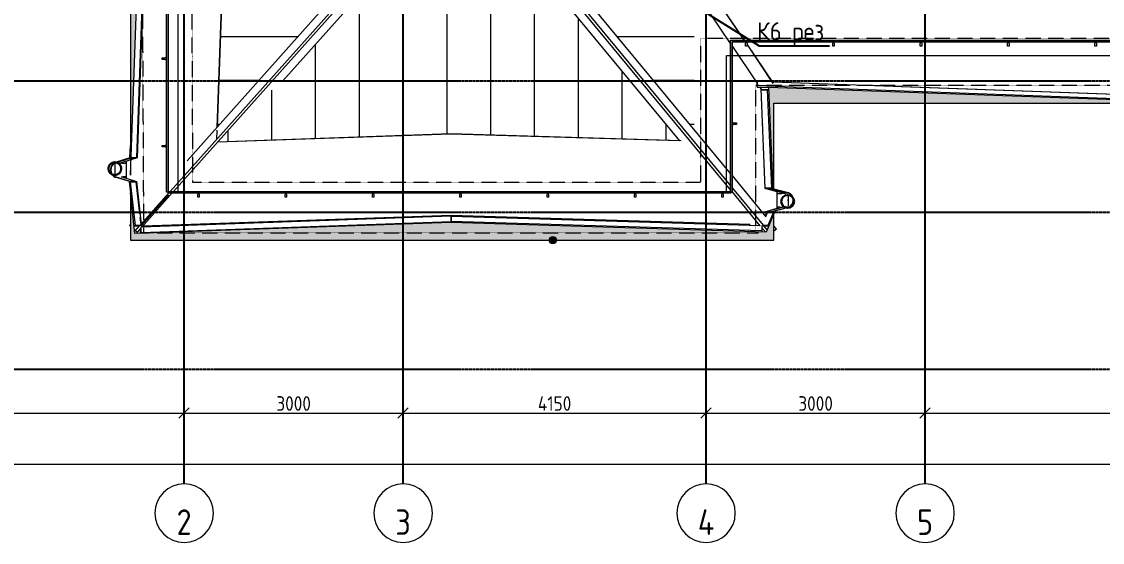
# Model space of a CAD drawing. Header units: millimetres. Extents: x -129048 to 476301, y -5853 to 215316.
# Drawn here: x 416692 to 431496, y -4529 to 2599 of the extents above; entities that cross this region are included whole.
import ezdxf
from ezdxf import colors
from ezdxf.entities.mleader import LeaderData, LeaderLine
from ezdxf.math import Vec2, Vec3

# ---------------------------------------------------------------- set-up
doc = ezdxf.new("R2010")
doc.units = ezdxf.units.MM
doc.linetypes.add('ADSK_Линия сетки', pattern=[25, 20, -2.5, 0, -2.5])
doc.linetypes.add('ADSK_Штриховая_ш3 п1_5', pattern=[4.5, 3, -1.5])
for name, color, linetype, lineweight in [('0_АР', 8, 'Continuous', 20), ('GAZLAITER', 1, 'Continuous', 40), ('Антураж', 7, 'Continuous', 18), ('Ограждение', 251, 'Continuous', 18), ('Оси', 7, 'Continuous', 9)]:
    doc.layers.add(name, color=color, linetype=linetype, lineweight=lineweight)
doc.layers.add('Обобщенные модели', color=5, linetype='Continuous', lineweight=18, true_color=0x0000ff)
doc.styles.add('GOST Common', font='GOST Common_0.ttf', dxfattribs={"width": 0.9, "height": 350})
doc.styles.add('GOST Common_1', font='GOST Common_0.ttf', dxfattribs={"width": 0.9, "height": 200})
doc.styles.add('PIK', font='isocpeur.ttf', dxfattribs={"width": 0.9, "height": 250})
doc.dimstyles.new('ADSK_Основной_2_5_мм', dxfattribs={"dimscale": 304.8, "dimtxt": 251.428749, "dimasz": 0.463911, "dimexe": 0.492126, "dimexo": 0.492126, "dimgap": 0.098425, "dimtad": 1, "dimdec": 1, "dimrnd": 0.1, "dimdsep": 46, "dimtxsty": 'GOST Common_1', "dimblk1": 'OBLIQUE', "dimblk2": 'OBLIQUE', "dimsah": 1, "dimcen": 0.09, "dimdle": 0.492126, "dimazin": 2, "dimtfac": 1, "dimtdec": 4, "dimtix": 1, "dimtmove": 0, "dimatfit": 3, "dimfxl": 1, "dimtvp": 1, "dimtfill": 1, "dimtolj": 1, "dimtzin": 0, "dimlwd": 20, "dimlwe": 20, "dimarcsym": 2})

# ---------------------------------------------------------------- blocks, each defined once
blk = doc.blocks.new('Водосток - Тип 1 _карниз больше 490мм_-5158525-План кровли АР копия 1')
at = {"layer": 'Обобщенные модели'}
for p, q in [((19, 445), (29, 445)), ((38, 445), (125, 445)), ((125, 445), (218, 445)), ((227, 445), (231, 445)), ((125, 295), (19, 295)), ((231, 295), (125, 295))]:
    blk.add_line(p, q, dxfattribs=at)
for points, knots in [([(28, 442), (27, 443), (24, 444), (21, 445), (19, 445)], [-0.1002295, -0.1002295, -0.1002295, -0.1002295, -0.0588235, 0, 0, 0, 0]), ([(19, 295), (21, 295), (25, 296), (29, 299), (31, 302), (32, 305), (32, 307), (32, 309), (32, 312), (32, 314), (32, 316), (32, 319), (32, 321), (31, 324), (31, 327), (31, 330), (30, 333), (30, 336), (29, 339), (29, 342), (29, 346), (28, 350), (28, 356), (28, 361), (28, 363)], [-1, -1, -1, -1, -0.9411765, -0.8823529, -0.8529412, -0.8235294, -0.8088235, -0.7941176, -0.7794118, -0.7647059, -0.75, -0.7352941, -0.7205882, -0.7058824, -0.6911765, -0.6764706, -0.6617647, -0.6470588, -0.6323529, -0.6176471, -0.6029412, -0.5882353, -0.5588235, -0.5294118, -0.5294118, -0.5294118, -0.5294118]), ([(222, 391), (222, 389), (222, 384), (223, 375), (223, 365), (222, 356), (222, 350), (221, 346), (221, 342), (221, 339), (220, 336), (220, 333), (219, 330), (219, 327), (219, 324), (218, 321), (218, 319), (218, 316), (218, 314), (218, 312), (218, 309), (218, 307), (218, 305), (219, 302), (221, 299), (225, 296), (229, 295), (231, 295)], [-0.5882353, -0.5882353, -0.5882353, -0.5882353, -0.5588235, -0.5294118, -0.4705882, -0.4411765, -0.4117647, -0.3970588, -0.3823529, -0.3676471, -0.3529412, -0.3382353, -0.3235294, -0.3088235, -0.2941176, -0.2794118, -0.2647059, -0.25, -0.2352941, -0.2205882, -0.2058824, -0.1911765, -0.1764706, -0.1470588, -0.1176471, -0.0588235, 0, 0, 0, 0])]:
    blk.add_open_spline(points, degree=3, knots=knots, dxfattribs=at)
blk.add_open_spline([(231, 445), (230, 445), (229, 445), (227, 445)], degree=3, dxfattribs=at)
blk = doc.blocks.new('Водосток - Тип 1 _карниз больше 490мм_-5158564-План кровли АР копия 1')
at = {"layer": 'Обобщенные модели'}
for p, q in [((42, 435), (125, 435)), ((125, 435), (199, 435)), ((222, 435), (231, 435)), ((125, 285), (19, 285)), ((231, 285), (125, 285))]:
    blk.add_line(p, q, dxfattribs=at)
for points, knots in [([(19, 285), (21, 285), (25, 286), (29, 289), (31, 292), (32, 295), (32, 297), (32, 299), (32, 302), (32, 304), (32, 306), (32, 309), (32, 311), (31, 314), (31, 317), (31, 320), (30, 323), (30, 326), (29, 329), (29, 332), (29, 336), (28, 340), (28, 346), (27, 355), (27, 365), (28, 373), (28, 376), (28, 377)], [-1, -1, -1, -1, -0.9411765, -0.8823529, -0.8529412, -0.8235294, -0.8088235, -0.7941176, -0.7794118, -0.7647059, -0.75, -0.7352941, -0.7205882, -0.7058824, -0.6911765, -0.6764706, -0.6617647, -0.6470588, -0.6323529, -0.6176471, -0.6029412, -0.5882353, -0.5588235, -0.5294118, -0.4705882, -0.4411765, -0.4270499, -0.4270499, -0.4270499, -0.4270499]), ([(222, 346), (222, 343), (222, 340), (221, 336), (221, 332), (221, 329), (220, 326), (220, 323), (219, 320), (219, 317), (219, 314), (218, 311), (218, 309), (218, 306), (218, 304), (218, 302), (218, 299), (218, 297), (218, 295), (219, 292), (221, 289), (225, 286), (229, 285), (231, 285)], [-0.4395894, -0.4395894, -0.4395894, -0.4395894, -0.4117647, -0.3970588, -0.3823529, -0.3676471, -0.3529412, -0.3382353, -0.3235294, -0.3088235, -0.2941176, -0.2794118, -0.2647059, -0.25, -0.2352941, -0.2205882, -0.2058824, -0.1911765, -0.1764706, -0.1470588, -0.1176471, -0.0588235, 0, 0, 0, 0]), ([(231, 435), (229, 435), (226, 434), (223, 433), (222, 432)], [-1, -1, -1, -1, -0.94117647, -0.90584248, -0.90584248, -0.90584248, -0.90584248])]:
    blk.add_open_spline(points, degree=3, knots=knots, dxfattribs=at)
blk = doc.blocks.new('Ограждение - 20 доп поручень 300-1864261-План кровли АР копия 1')
at = {"layer": 'Ограждение'}
for p, q in [((-60, 10), (-40, 10)), ((-60, 10), (-60, -10)), ((0, 10), (-40, 10)), ((0, -10), (0, 10)), ((-40, -10), (-60, -10)), ((-40, -10), (0, -10))]:
    blk.add_line(p, q, dxfattribs=at)
blk = doc.blocks.new('Ограждение - Ограждение-2505142-План кровли АР копия 1')
at = {"extrusion": (0, 0, -1), "zscale": -1}
for p, rotation in [((-7700, 2268), 270.0000000000002), ((-8896, 2268), 270.0000000000002), ((-10093, 2268), 270.0000000000002), ((-11289, 2268), 270.0000000000002), ((-12486, 2268), 270.0000000000002), ((-7565, 1206), 180), ((-196, 199), 270.0000000000002), ((-1392, 199), 270.0000000000002), ((-2589, 199), 270.0000000000002), ((-3785, 199), 270.0000000000002), ((-4982, 199), 270.0000000000002), ((-6179, 199), 270.0000000000002), ((-7375, 199), 270.0000000000002)]:
    blk.add_blockref('Ограждение - 20 доп поручень 300-1864261-План кровли АР копия 1', p, dxfattribs=dict(at, rotation=rotation))
for p in [(300, 2097), (300, 900)]:
    blk.add_blockref('Ограждение - 20 доп поручень 300-1864261-План кровли АР копия 1', p, dxfattribs=at)
blk = doc.blocks.new('Тип верхнего поручня - Верхний поручень_Внутренний_-2505167-План кровли АР копия 1')
at = {"layer": 'Ограждение', "true_color": 0x373f43}
for points in [[(7497, 269), (7505, 269), (7505, 2328), (7485, 2348), (7485, 269), (7495, 269)], [(19422, 2328), (19665, 2328), (19665, 2348), (7485, 2348), (7505, 2328), (19380, 2328)]]:
    blk.add_hatch(color=149, dxfattribs=at).paths.add_polyline_path(points)
at = {"layer": 'Ограждение'}
for p, q in [((-240, 269), (-240, 8282)), ((-220, 8282), (-220, 269)), ((7485, 269), (7485, 2348)), ((7485, 2348), (19665, 2348)), ((7505, 2328), (7505, 269)), ((19665, 2328), (7505, 2328)), ((-220, 269), (-240, 269)), ((-216, 259), (-216, 279)), ((-216, 279), (7485, 279)), ((7495, 259), (-216, 259)), ((7505, 269), (7485, 269)), ((7495, 269), (7495, 259))]:
    blk.add_line(p, q, dxfattribs=at)
blk = doc.blocks.new('Тип верхнего поручня - Верхний поручень_Внутренний_-V27-План кровли АР копия 1')
at = {"layer": 'Ограждение'}
for p, q in [((-240, 8282), (-240, 269)), ((-220, 8282), (-220, 269)), ((7485, 2348), (19665, 2348)), ((7485, 269), (7485, 2348)), ((7505, 2328), (19665, 2328)), ((7505, 269), (7505, 2328)), ((-220, 269), (-240, 269)), ((-216, 279), (-216, 259)), ((-216, 279), (7485, 279)), ((-216, 259), (7495, 259)), ((7485, 269), (7505, 269)), ((7495, 269), (7495, 259))]:
    blk.add_line(p, q, dxfattribs=at)
blk = doc.blocks.new('Ограждение - Ограждение-2966262-План кровли АР копия 1')
at = {"layer": 'Ограждение'}
for p, q in [((3717, 4816), (2621, 3590)), ((7485, 524), (3967, 4776)), ((2688, 3502), (3717, 4654)), ((3717, 4603), (2713, 3479)), ((3823, 4598), (3822, 4558)), ((7485, 301), (3930, 4598)), ((3967, 4607), (7485, 355)), ((3822, 4558), (2808, 3423)), ((6789, 972), (3822, 4559)), ((2621, 3590), (40, 700)), ((2692, 3506), (2621, 3590)), ((-191, 279), (2688, 3502)), ((2713, 3479), (-145, 279)), ((2808, 3423), (1353, 1795)), ((2701, 3491), (2688, 3502)), ((2713, 3479), (2701, 3491)), ((2808, 3423), (2717, 3484)), ((7974, -67), (7505, 500)), ((7505, 330), (7929, -182)), ((-599, -178), (-209, 259)), ((-163, 259), (-581, -208)), ((7891, -190), (7505, 277)), ((-606, -23), (-612, -30)), ((-737, -169), (-751, -186)), ((-737, -198), (-751, -186)), ((-671, -258), (-680, -249)), ((-671, -258), (-610, -190)), ((-658, -269), (-671, -258)), ((-645, -280), (-658, -269)), ((-589, -217), (-645, -280)), ((7745, -182), (7733, -167)), ((7963, -276), (7914, -217)), ((7937, -192), (7985, -249)), ((8114, -236), (8078, -193)), ((8114, -236), (8078, -266)), ((7921, -396), (7916, -389)), ((7930, -389), (7921, -396))]:
    blk.add_line(p, q, dxfattribs=at)
blk = doc.blocks.new('Антураж 4 - Антураж 4-5053377-План кровли АР копия 1')
at = {"layer": 'Антураж'}
for p, q in [((8058, 1778), (12888, 1608)), ((7847, 1708), (7848, 1723)), ((7848, 1720), (7847, 1714)), ((7847, 1714), (7847, 1708)), ((7847, 1708), (8005, 1702)), ((7848, 1723), (7848, 1775)), ((7848, 1771), (7848, 1721)), ((12884, 1542), (7848, 1723)), ((7848, 1721), (7848, 1714)), ((7848, 1718), (7848, 1720)), ((7848, 1716), (7848, 1718)), ((7848, 1714), (7848, 1716)), ((9822, 1716), (12883, 1606))]:
    blk.add_line(p, q, dxfattribs=at)
blk = doc.blocks.new('Ограждение - Ограждение-5160384-План кровли АР копия 1')
at = {"layer": 'Ограждение'}
for p, q in [((3790, 7482), (3940, 7583)), ((3940, 7583), (4090, 7684)), ((7485, 2305), (3940, 7583)), ((4090, 7684), (4091, 7684)), ((7673, 2348), (4090, 7684)), ((7675, 2348), (4091, 7684)), ((3789, 7481), (3790, 7482)), ((3919, 7287), (3789, 7481)), ((3790, 7482), (3926, 7279)), ((3967, 7219), (6519, 3419)), ((6412, 3575), (3967, 7216)), ((7848, 1765), (7505, 2276)), ((7690, 2324), (7686, 2328)), ((7690, 2326), (7688, 2328)), ((8071, 1759), (7710, 2296)), ((8069, 1758), (7710, 2294)), ((7913, 1668), (7902, 1684))]:
    blk.add_line(p, q, dxfattribs=at)
blk = doc.blocks.new('Антураж 13 - Антураж 13-5662834-План кровли АР копия 1')
at = {"layer": 'Антураж'}
for p, q in [((739, 9179), (454, 1164)), ((452, 1161), (736, 9176)), ((-483, 8048), (-479, 8172)), ((-471, 8172), (-479, 8172)), ((-479, 8172), (-464, 8171)), ((-466, 8172), (-472, 8172)), ((-472, 8172), (-469, 8172)), ((-465, 8172), (-471, 8172)), ((-469, 8172), (-468, 8172)), ((-469, 8049), (-464, 8171)), ((-468, 8172), (-465, 8172)), ((-398, 8172), (-466, 8172)), ((-464, 8171), (-394, 8171)), ((-649, 738), (-394, 7937)), ((-389, 7941), (-645, 739)), ((446, 992), (450, 1116)), ((-743, 739), (-737, 910)), ((-743, 738), (-944, 675)), ((-943, 670), (-742, 734)), ((-737, 710), (-864, 670)), ((-737, 710), (-797, 691)), ((-797, 691), (-797, 676)), ((-737, 738), (-743, 739)), ((-738, 738), (-743, 738)), ((-742, 734), (-743, 738)), ((-742, 734), (-737, 734)), ((-645, 739), (-729, 712)), ((-649, 738), (-729, 738)), ((-729, 734), (-662, 734)), ((-662, 734), (-729, 713)), ((-663, 738), (-662, 734)), ((-743, 413), (-944, 475)), ((-742, 417), (-943, 480)), ((-663, 417), (-849, 476)), ((-796, 470), (-796, 459)), ((-796, 459), (-655, 415)), ((-754, 409), (-739, 411)), ((-754, 409), (-737, 259)), ((-742, 417), (-743, 413)), ((-743, 413), (-664, 413)), ((-663, 417), (-742, 417)), ((-739, 411), (-660, 411)), ((-739, 411), (-672, -189)), ((-664, 413), (-663, 417)), ((-660, 411), (-611, -29)), ((-655, 415), (-590, -167)), ((-587, -187), (-236, 206)), ((-606, -76), (-595, -173)), ((-672, -189), (-687, -191)), ((-687, -191), (-679, -191)), ((-677, -190), (-680, -190)), ((-680, -190), (-674, -190)), ((-679, -191), (-673, -190)), ((-675, -190), (-677, -190)), ((-673, -190), (-675, -190)), ((-674, -190), (-601, -190)), ((-596, -189), (-672, -189)), ((-588, -182), (-587, -187))]:
    blk.add_line(p, q, dxfattribs=at)
for centre, major_axis, end_param in [((-921, 575), (0, 103), 2.881291), ((-921, 575), (0, 98.5), 2.881291), ((-842, 575), (0, 98.5), 0.280977)]:
    blk.add_ellipse(centre, major_axis=major_axis, ratio=0.849709, start_param=0.260302, end_param=end_param, dxfattribs=at)
blk = doc.blocks.new('Антураж 14 - Антураж 14-5663099-План кровли АР копия 1')
at = {"layer": 'Антураж'}
for p, q in [((3653, 1067), (458, 955)), ((460, 957), (3653, 1069)), ((3653, 1069), (6787, 975)), ((3653, 1069), (3653, 1067)), ((6809, 972), (3653, 1067)), ((-209, 232), (-588, -193)), ((3656, -59), (-589, -208)), ((-589, -281), (3656, -132)), ((-567, -193), (3656, -45)), ((3656, -45), (7752, -168)), ((3656, -59), (7889, -187)), ((3656, -132), (3656, -59)), ((3656, -59), (3656, -132)), ((3656, -147), (3656, -132)), ((7914, -260), (3656, -132)), ((3656, -132), (3657, -147)), ((-589, -281), (-589, -208)), ((-588, -296), (-589, -281)), ((-588, -193), (-581, -193)), ((7914, -260), (7913, -275)), ((7914, -187), (7914, -260))]:
    blk.add_line(p, q, dxfattribs=at)
blk = doc.blocks.new('Антураж 15 - Антураж 15-5663413-План кровли АР копия 1')
at = {"layer": 'Антураж'}
for p, q in [((7902, 1685), (7888, 1706)), ((7959, 319), (7902, 1685)), ((7912, 1668), (7992, 1668)), ((7994, 1668), (7917, 1668)), ((7992, 1668), (8007, 1669)), ((7998, 1669), (7992, 1669)), ((7992, 1669), (7995, 1669)), ((8048, 325), (7992, 1668)), ((8000, 1669), (7994, 1668)), ((7995, 1669), (7997, 1669)), ((7997, 1669), (8000, 1669)), ((8007, 1669), (7998, 1669)), ((8122, 273), (7959, 319)), ((7962, 319), (7963, 324)), ((8209, 256), (7962, 319)), ((7962, 319), (8030, 319)), ((8031, 324), (7963, 324)), ((8048, 325), (7964, 325)), ((8031, 324), (8030, 319)), ((8030, 319), (8278, 256)), ((8062, 316), (8031, 324)), ((8062, 326), (8048, 325)), ((8279, 261), (8078, 312)), ((8122, 48), (8122, 273)), ((8278, 256), (8209, 256)), ((8209, 66), (7962, 2)), ((8030, 2), (7962, 2)), ((7962, 2), (7963, -3)), ((7986, 9), (7987, 11)), ((7987, 11), (8122, 48)), ((8030, 2), (8278, 66)), ((8031, -3), (8030, 2)), ((8279, 61), (8031, -3)), ((8278, 66), (8209, 66)), ((7962, -52), (7982, -3)), ((7963, -3), (8031, -3)), ((7992, -3), (7968, -60)), ((7992, -3), (8071, -3)), ((8071, -3), (7994, -189)), ((8071, -3), (8084, -11)), ((8084, -11), (8078, -24)), ((7994, -189), (7924, -189)), ((7928, -192), (7995, -192)), ((7994, -192), (7993, -194)), ((7996, -194), (7993, -194)), ((7993, -194), (7999, -197)), ((8007, -197), (7994, -189)), ((7995, -192), (8000, -195)), ((7996, -193), (7996, -194)), ((7998, -195), (7996, -194)), ((7998, -193), (7998, -195)), ((8000, -195), (7998, -195)), ((7999, -197), (8007, -197))]:
    blk.add_line(p, q, dxfattribs=at)
for centre, major_axis, start_param, end_param in [((8187, 161), (0, 98.5), 5.694584, 6.021983), ((8187, 161), (0, 98.5), 4.611895, 4.812883), ((8255, 161), (0, 98.5), 3.402795, 6.021983), ((8255, 161), (0, 103), 3.401894, 6.022884), ((8187, 161), (0, 98.5), 3.402795, 3.730193)]:
    blk.add_ellipse(centre, major_axis=major_axis, ratio=0.890848, start_param=start_param, end_param=end_param, dxfattribs=at)
blk = doc.blocks.new('Ось сетки - Круг_Ø8 мм-8258-План кровли АР копия 1')
at = {"layer": 'Оси', "lineweight": 20}
for start, end in [(360, 180), (180, 360)]:
    blk.add_arc((0, 0), 4, start, end, dxfattribs=at)
blk = doc.blocks.new('_Oblique')
at = {"color": 0, "linetype": 'ByBlock', "lineweight": -2}
blk.add_line((-0.5, -0.5), (0.5, 0.5), dxfattribs=at)
blk = doc.blocks.new('*D3095')
at = {"color": 0, "lineweight": 20, "transparency": 16777216}
for p, q in [((412268, -2758), (419068, -2758)), ((412418, -2808), (412418, -2908)), ((418918, -2808), (418918, -2908))]:
    blk.add_line(p, q, dxfattribs=at)
at = {"layer": 'Defpoints', "color": 0, "transparency": 16777216}
for p in [(412418, -2658), (418918, -2658), (418918, -2758)]:
    blk.add_point(p, dxfattribs=at)
at = {"color": 0, "lineweight": 20, "transparency": 16777216, "xscale": 141.4, "yscale": 141.4, "zscale": 141.4, "rotation": 180}
blk.add_blockref('_Oblique', (412418, -2758), dxfattribs=at)
at = {"color": 0, "lineweight": 20, "transparency": 16777216, "xscale": 141.4, "yscale": 141.4, "zscale": 141.4}
blk.add_blockref('_Oblique', (418918, -2758), dxfattribs=at)
at = {"color": 0, "lineweight": 20, "transparency": 16777216, "insert": (415668, -2628), "char_height": 200, "width": 756.84, "attachment_point": 5, "style": 'GOST Common_1', "bg_fill": 3, "box_fill_scale": 1.1, "bg_fill_color": 256, "bg_fill_true_color": 13158600, "bg_fill_transparency": 0}
blk.add_mtext('\\A1;6500', dxfattribs=at)
blk = doc.blocks.new('*D3096')
at = {"color": 0, "lineweight": 20, "transparency": 16777216}
for p, q in [((418768, -2758), (422068, -2758)), ((418918, -2808), (418918, -2908)), ((421918, -2808), (421918, -2908))]:
    blk.add_line(p, q, dxfattribs=at)
at = {"layer": 'Defpoints', "color": 0, "transparency": 16777216}
for p in [(418918, -2658), (421918, -2658), (421918, -2758)]:
    blk.add_point(p, dxfattribs=at)
at = {"color": 0, "lineweight": 20, "transparency": 16777216, "xscale": 141.4, "yscale": 141.4, "zscale": 141.4, "rotation": 180}
blk.add_blockref('_Oblique', (418918, -2758), dxfattribs=at)
at = {"color": 0, "lineweight": 20, "transparency": 16777216, "xscale": 141.4, "yscale": 141.4, "zscale": 141.4}
blk.add_blockref('_Oblique', (421918, -2758), dxfattribs=at)
at = {"color": 0, "lineweight": 20, "transparency": 16777216, "insert": (420418, -2628), "char_height": 200, "width": 756.84, "attachment_point": 5, "style": 'GOST Common_1', "bg_fill": 3, "box_fill_scale": 1.1, "bg_fill_color": 256, "bg_fill_true_color": 13158600, "bg_fill_transparency": 0}
blk.add_mtext('\\A1;3000', dxfattribs=at)
blk = doc.blocks.new('*D3097')
at = {"color": 0, "lineweight": 20, "transparency": 16777216}
for p, q in [((421768, -2758), (426218, -2758)), ((421918, -2808), (421918, -2908)), ((426068, -2808), (426068, -2908))]:
    blk.add_line(p, q, dxfattribs=at)
at = {"layer": 'Defpoints', "color": 0, "transparency": 16777216}
for p in [(421918, -2658), (426068, -2658), (426068, -2758)]:
    blk.add_point(p, dxfattribs=at)
at = {"color": 0, "lineweight": 20, "transparency": 16777216, "xscale": 141.4, "yscale": 141.4, "zscale": 141.4, "rotation": 180}
blk.add_blockref('_Oblique', (421918, -2758), dxfattribs=at)
at = {"color": 0, "lineweight": 20, "transparency": 16777216, "xscale": 141.4, "yscale": 141.4, "zscale": 141.4}
blk.add_blockref('_Oblique', (426068, -2758), dxfattribs=at)
at = {"color": 0, "lineweight": 20, "transparency": 16777216, "insert": (423993, -2628), "char_height": 200, "width": 726.16, "attachment_point": 5, "style": 'GOST Common_1', "bg_fill": 3, "box_fill_scale": 1.1, "bg_fill_color": 256, "bg_fill_true_color": 13158600, "bg_fill_transparency": 0}
blk.add_mtext('\\A1;4150', dxfattribs=at)
blk = doc.blocks.new('*D3098')
at = {"color": 0, "lineweight": 20, "transparency": 16777216}
for p, q in [((425918, -2758), (429218, -2758)), ((426068, -2808), (426068, -2908)), ((429068, -2808), (429068, -2908))]:
    blk.add_line(p, q, dxfattribs=at)
at = {"layer": 'Defpoints', "color": 0, "transparency": 16777216}
for p in [(426068, -2658), (429068, -2658), (429068, -2758)]:
    blk.add_point(p, dxfattribs=at)
at = {"color": 0, "lineweight": 20, "transparency": 16777216, "xscale": 141.4, "yscale": 141.4, "zscale": 141.4, "rotation": 180}
blk.add_blockref('_Oblique', (426068, -2758), dxfattribs=at)
at = {"color": 0, "lineweight": 20, "transparency": 16777216, "xscale": 141.4, "yscale": 141.4, "zscale": 141.4}
blk.add_blockref('_Oblique', (429068, -2758), dxfattribs=at)
at = {"color": 0, "lineweight": 20, "transparency": 16777216, "insert": (427568, -2628), "char_height": 200, "width": 756.84, "attachment_point": 5, "style": 'GOST Common_1', "bg_fill": 3, "box_fill_scale": 1.1, "bg_fill_color": 256, "bg_fill_true_color": 13158600, "bg_fill_transparency": 0}
blk.add_mtext('\\A1;3000', dxfattribs=at)
blk = doc.blocks.new('*D3099')
at = {"color": 0, "lineweight": 20, "transparency": 16777216}
for p, q in [((428918, -2758), (437118, -2758)), ((429068, -2808), (429068, -2908)), ((436968, -2808), (436968, -2908))]:
    blk.add_line(p, q, dxfattribs=at)
at = {"layer": 'Defpoints', "color": 0, "transparency": 16777216}
for p in [(429068, -2658), (436968, -2658), (436968, -2758)]:
    blk.add_point(p, dxfattribs=at)
at = {"color": 0, "lineweight": 20, "transparency": 16777216, "xscale": 141.4, "yscale": 141.4, "zscale": 141.4, "rotation": 180}
blk.add_blockref('_Oblique', (429068, -2758), dxfattribs=at)
at = {"color": 0, "lineweight": 20, "transparency": 16777216, "xscale": 141.4, "yscale": 141.4, "zscale": 141.4}
blk.add_blockref('_Oblique', (436968, -2758), dxfattribs=at)
at = {"color": 0, "lineweight": 20, "transparency": 16777216, "insert": (433018, -2628), "char_height": 200, "width": 756.84, "attachment_point": 5, "style": 'GOST Common_1', "bg_fill": 3, "box_fill_scale": 1.1, "bg_fill_color": 256, "bg_fill_true_color": 13158600, "bg_fill_transparency": 0}
blk.add_mtext('\\A1;7900', dxfattribs=at)
blk = doc.blocks.new('*D3106')
at = {"color": 0, "lineweight": 20, "transparency": 16777216}
for p, q in [((412268, -3458), (474418, -3458)), ((412418, -3508), (412418, -3608)), ((474268, -3508), (474268, -3608))]:
    blk.add_line(p, q, dxfattribs=at)
at = {"layer": 'Defpoints', "color": 0, "transparency": 16777216}
for p in [(412418, -3358), (474268, -3358), (474268, -3458)]:
    blk.add_point(p, dxfattribs=at)
at = {"color": 0, "lineweight": 20, "transparency": 16777216, "xscale": 141.4, "yscale": 141.4, "zscale": 141.4, "rotation": 180}
blk.add_blockref('_Oblique', (412418, -3458), dxfattribs=at)
at = {"color": 0, "lineweight": 20, "transparency": 16777216, "xscale": 141.4, "yscale": 141.4, "zscale": 141.4}
blk.add_blockref('_Oblique', (474268, -3458), dxfattribs=at)
at = {"color": 0, "lineweight": 20, "transparency": 16777216, "insert": (443343, -3328), "char_height": 200, "width": 889.8, "attachment_point": 5, "style": 'GOST Common_1', "bg_fill": 3, "box_fill_scale": 1.1, "bg_fill_color": 256, "bg_fill_true_color": 13158600, "bg_fill_transparency": 0}
blk.add_mtext('\\A1;61850', dxfattribs=at)

msp = doc.modelspace()

# ---------------------------------------------------------------- hatches: boundary and pattern name
at = {"layer": '0_АР'}
h = msp.add_hatch(color=256, dxfattribs=at)
h.paths.add_polyline_path([(460156.048, -526.128), (468569.459, -526.128), (468569.459, 470.859), (468481.418, 469.805), (468421.752, -474.784), (464071.312, -327.231), (460060.687, -462.432), (459998.422, -81.349), (459998.422, -526.128), (460149.25, -526.128)])
h.paths.add_polyline_path([(426848.189, -393.115), (426996.717, -393.115), (426995.842, -30.517), (426892.038, -280.991), (422574.472, -150.963), (418243.998, -302.79), (418181.719, 255.107), (418181.719, -393.115), (426834.404, -393.115)])
h.paths.add_polyline_path([(459998.422, 173.655), (460016.496, 178.563), (460106.837, 1715.554), (454775.129, 1522.727), (454768.656, 1484.019), (459998.422, 1484.019), (459998.422, 177.833)])
h.paths.add_polyline_path([(426996.717, 307.99), (426996.717, 1484.019), (431808.509, 1484.019), (431801.174, 1522.758), (426923.778, 1697.711), (426980.914, 312.038)])
h.paths.add_polyline_path([(418181.719, 498.461), (418449.786, 8044.464), (412395.486, 7833.234), (412388.989, 7794.377), (418181.719, 7794.377), (418181.719, 521.171)])
h.paths.add_polyline_path([(468569.459, 793.267), (468569.459, 7855.209), (474810.503, 7855.209), (474810.503, 8466.545), (474799.648, 8463.302), (474605.606, 7995.593), (468269.121, 8216.835), (468537.29, 799.29), (468551.342, 798.371), (468568.644, 793.496)])
h.paths.add_polyline_path([(444717.771, 1484.019), (454490.356, 1484.019), (454484.993, 1516.09), (447978.583, 1752.243), (447978.583, 1629.215), (438298.583, 1629.215), (438298.583, 1739.906), (432093.277, 1522.693), (432086.81, 1484.019), (444709.903, 1484.019)])
h.paths.add_polyline_path([(411793.26, 7794.377), (412110.688, 7794.377), (412105.58, 7824.926), (411796.08, 7895.033), (411970.992, 14167.216), (411736.117, 20164.305), (411690.795, 20175.916), (411690.795, 7794.377)])
h.paths.add_polyline_path([(474810.503, 8769.439), (474810.503, 16800.541), (474780.018, 16792.485), (474631.533, 12780.54), (474779.774, 8777.421), (474783.205, 8776.529)])
h.paths.add_polyline_path([(443273.93, 13315.94), (451515.613, 13634.753), (451524.958, 13673.918), (435026.374, 13673.918), (435036.378, 13633.972), (443273.9, 13315.942)])
h.paths.add_polyline_path([(429583.47, 13405.175), (434743.535, 13605.559), (434759.846, 13673.918), (430023.583, 13673.918), (430023.583, 21008.312), (429427.122, 21007.798), (429447.713, 20921.19), (429842.141, 20793.786), (429585.958, 13476.255)])
h.paths.add_polyline_path([(457100.321, 13409.872), (456816.083, 20843), (457389.976, 21005.252), (457399.649, 21047.105), (456625.269, 21047.105), (456625.269, 13673.918), (451796.602, 13673.918), (451806.282, 13633.349), (457093.451, 13410.162)])
h.paths.add_polyline_path([(474810.503, 17103.436), (474810.503, 32792.083), (474779.895, 32784.001), (474490.926, 24945.222), (474779.777, 17111.416), (474783.205, 17110.526)])
h.paths.add_polyline_path([(411690.795, 20470.394), (411735.74, 20481.908), (411958.454, 26169.966), (411735.987, 31850.241), (411690.795, 31861.818), (411690.795, 20474.46)])
h.paths.add_polyline_path([(464256.639, 20578.857), (463978.908, 27851.092), (463950.437, 27858.488), (463950.437, 21047.105), (457667.517, 21047.105), (457677.332, 21004.632), (464062.166, 20591.443)])
h.paths.add_polyline_path([(422311.501, 20701.207), (429147.245, 20951.717), (429160.161, 21008.312), (422655.84, 21008.312), (422655.84, 28188.447), (422612.394, 28177.317), (422318.663, 20879.162)])
h.paths.add_polyline_path([(463950.437, 28147.689), (463979.112, 28155.137), (464268.312, 35727.695), (464206.707, 37340.787), (463950.437, 37340.787), (463950.437, 28154.433)])
h.paths.add_polyline_path([(422655.84, 28465.231), (422655.84, 42943.283), (422621.022, 42934.364), (422337.867, 35703.511), (422621.004, 28474.156), (422655.355, 28465.356)])
h.paths.add_polyline_path([(411690.795, 32156.296), (411726.381, 32165.412), (411915.149, 37559.495), (411726.553, 42947.712), (411690.795, 42956.872), (411690.795, 32160.362)])
h.paths.add_polyline_path([(474810.503, 33094.978), (474810.503, 43242.685), (474778.616, 43234.402), (474593.967, 38155.311), (474779.777, 33102.958), (474783.205, 33102.068)])
h.paths.add_polyline_path([(464178.064, 38090.787), (463985.863, 43123.483), (463950.437, 43132.685), (463950.437, 38090.787), (464171.279, 38090.787)])
h.paths.add_polyline_path([(422655.84, 43220.068), (422655.84, 43712.396), (411690.795, 43712.396), (411690.795, 43251.35), (411726.898, 43260.599), (411851.013, 43604.774), (417072.423, 43417.467), (422496.578, 43611.919), (422620.729, 43229.062), (422655.504, 43220.154)])
h.paths.add_polyline_path([(463950.437, 43421.886), (464022.861, 43440.697), (464125.568, 43776.855), (469381.545, 43594.919), (474632.611, 43776.746), (474754.158, 43546.521), (474810.503, 43531.886), (474810.503, 43894.592), (463950.437, 43894.592), (463950.437, 43435.823)])
h = msp.add_hatch(dxfattribs=at)
h.set_pattern_fill('FP_13', color=256, style=0, pattern_type=2)
h.set_pattern_definition([(0, (418587.2, -4.2), (0, 600), [])])
h.paths.add_polyline_path([(418243.998, -302.79), (418262.317, -302.147), (418329.691, -226.106), (418329.691, -221.273), (418273.267, -284.435), (418238.48, -253.359), (418239.421, -261.794)])
h.paths.add_polyline_path([(418338.073, -211.889), (418342.422, -211.737), (418355.671, -196.784), (418350.768, -197.678)])
h.paths.add_polyline_path([(418307.523, -32.866), (418312.797, -26.961), (418263.959, 410.537), (418255.32, 413.149), (418254.227, 408.317), (418181.719, 407.38), (418181.719, 407.011), (418258.491, 406.36), (418281.296, 202.078)])
h.paths.add_polyline_path([(418189.168, 708.154), (418273.366, 734.639), (418529.238, 7937.368), (418524.9, 7932.611), (418268.867, 733.691), (418255.179, 733.691), (418256.165, 729.333), (418189.174, 708.335)])
h.paths.add_polyline_path([(419372.875, 1159.72), (422635.4, 4811.886), (422635.4, 12440.79), (419657.609, 9174.906), (419375.129, 1223.168)])
h.paths.add_polyline_path([(422635.4, 12573.054), (422635.4, 12634.513), (422567.995, 12634.513), (422618.486, 12588.476)])
h = msp.add_hatch(dxfattribs=at)
h.set_pattern_fill('FP_20', color=256, style=0, pattern_type=2)
h.set_pattern_definition([(90, (418918.6, 157.27), (-600, 4e-14), [])])
h.paths.add_polyline_path([(432093.277, 1522.693), (432094.318, 1522.73), (432093.283, 1522.73)])
h.paths.add_polyline_path([(432080.127, 1548.134), (432089.197, 1602.374), (432094.145, 1601.76), (438298.583, 1819.308), (438298.583, 2239.215), (438284.701, 2254.932), (438296.288, 1821.33), (432089.141, 1604.053), (432086.81, 1589.592)])
h.paths.add_polyline_path([(431815.192, 1548.134), (431805.512, 1604.097), (430037.461, 1665.06), (431806.175, 1602.058)])
h.paths.add_polyline_path([(454497.038, 1548.134), (454488.068, 1603.784), (447978.826, 1840.039), (447978.826, 2005.276), (447971.835, 2005.276), (447971.835, 1729.215), (447978.583, 1729.215), (447978.826, 1831.271), (454483.02, 1595.199), (454483.02, 1601.748), (454488.068, 1601.778), (454490.356, 1588.098)])
h.paths.add_polyline_path([(454761.973, 1548.134), (454772.016, 1602.251), (454782.409, 1602.027), (459995.632, 1790.569), (460003.644, 1801.593), (454772.016, 1610.436), (454770.716, 1602.374)])
h.paths.add_polyline_path([(442301.081, 1629.215), (442928.064, 1629.215), (442928.064, 1689.484), (442273.483, 1691.225), (442264.862, 1694.262), (442249.197, 1705.474), (442243.091, 1712.512), (442238.334, 1721.635), (442236.38, 1729.215), (442135.338, 1729.215), (442135.338, 1629.215), (442297.853, 1629.215)])
h.paths.add_polyline_path([(444226.662, 1629.215), (444328.078, 1629.215), (444328.078, 1729.215), (444240.308, 1729.215), (444234.048, 1714.452), (444221.183, 1700.107), (444212.448, 1694.676), (444203.905, 1691.738), (444185.912, 1689.475), (444078.957, 1689.37), (443660.807, 1689.346), (443660.807, 1629.215), (444223.005, 1629.215)])
h.paths.add_polyline_path([(443865.157, 1689.346), (443865.133, 1689.347), (443903.986, 1689.347)])
h.paths.add_polyline_path([(447978.826, 2025.276), (447978.826, 2247.13), (447971.835, 2239.215), (447971.835, 2025.276)])
h.paths.add_polyline_path([(447696.149, 2239.215), (445376.821, 4286.44), (447433.383, 2239.215)])
h.paths.add_polyline_path([(438837.035, 2239.215), (440892.307, 4286.44), (438574.269, 2239.215), (438701.569, 2239.215)])
h.paths.add_polyline_path([(438279.087, 2463.993), (443135.209, 6752.784), (447978.826, 2475.038), (447978.826, 2993.156), (452378.046, 2833.485), (452378.046, 5987.242), (454678.046, 5987.242), (454678.046, 2760.131), (460864.685, 2986.183), (464147.184, 7502.923), (464135.339, 7512.277), (434759.441, 7512.277), (434759.441, 7198.724), (433359.441, 7198.724), (433359.441, 7512.277), (423122.137, 7512.277), (426183.459, 2954.308), (431532.315, 2766.733), (431532.315, 5987.242), (433832.315, 5987.242), (433832.315, 2818.124), (438265.411, 2973.302), (438278.133, 2499.531)])
h.paths.add_polyline_path([(464373.369, 7502.923), (464380.167, 7512.277), (464360.501, 7512.277)])
h.paths.add_polyline_path([(464471.46, 7675.769), (464494.102, 7675.769), (464505.365, 7684.52), (464515.544, 7698.524), (464515.544, 7714.779), (464466.144, 7675.769)])
h.paths.add_polyline_path([(464527.792, 7724.45), (464531.172, 7724.45), (464530.029, 7726.217)])
h = msp.add_hatch(dxfattribs=at)
h.set_pattern_fill('FP_9', color=256, style=0, pattern_type=2)
h.set_pattern_definition([(180, (421577.56, -4.2), (-7e-14, -600), [])])
h.paths.add_polyline_path([(426886.779, -64.067), (426910.226, -7.489), (426989.314, -7.489), (426996.717, -11.739), (426996.717, 5.227), (426948.765, -6.804), (426900.286, -7.489), (426880.465, -56.436)])
h.paths.add_polyline_path([(426905.075, 4.336), (426996.717, 27.813), (426996.717, 31.804), (426906.04, 6.718)])
h.paths.add_polyline_path([(426996.717, 281.413), (426996.717, 285.404), (426880.62, 315.146), (426881.611, 320.02), (426949.756, 320.02), (426980.914, 312.038), (426980.523, 321.515), (426948.765, 320.672), (426883.827, 320.92), (426829.862, 1633.012), (426822.395, 1642.567), (426877.157, 314.489), (426980.523, 285.893)])
h.paths.add_polyline_path([(425906.408, 1120.826), (425906.408, 2814.767), (425437.753, 3414.51), (425330.419, 3571.757), (422885.515, 7211.948), (422885.515, 4771.929), (425821.731, 1223.168)])
h.paths.add_polyline_path([(424739.335, 2361.851), (422885.515, 4735.734), (422885.515, 4616.694), (424414.209, 2754.804), (424608.248, 2520.285)])
h = msp.add_hatch(dxfattribs=at)
h.set_pattern_fill('FP_14', color=256, style=0, pattern_type=2)
h.set_pattern_definition([(90, (418918.6, -212.7), (-600, 4e-14), [])])
h.paths.add_polyline_path([(418262.317, -302.147), (418330.372, -299.761), (418329.691, -273.115), (418329.691, -226.106), (418264.431, -299.761)])
h.paths.add_polyline_path([(418342.422, -211.737), (422575.458, -63.353), (426662.946, -185.888), (426651.164, -171.648), (422571.449, -48.978), (418354.878, -197.678)])
h.paths.add_polyline_path([(419378.837, 953.172), (422575.029, 1064.997), (425706.015, 970.675), (422740.29, 4553.87), (420280.84, 1800.691), (419671.072, 1280.308), (419388.716, 964.23)])
h.paths.add_polyline_path([(424319.899, 2868.789), (422885.515, 4616.694), (422885.515, 4602.41), (423991.788, 3265.349)])
h = msp.add_hatch(color=256, dxfattribs=at)
edge = h.paths.add_edge_path()
edge.add_arc((423969.073, -393.115), 50, 0, 360)

# ---------------------------------------------------------------- linework, layer by layer
at = {"linetype": 'ADSK_Линия сетки'}
for p, q in [((418918.148, -3728.718), (418918.148, 44218.786)), ((421918.148, -3728.718), (421918.148, 44218.786)), ((426068.148, -3728.718), (426068.148, 22034.409)), ((429068.148, -3728.718), (429068.148, 22034.409)), ((405120.6, 1790.787), (469151.3, 1790.787)), ((405120.6, -9.213), (469151.3, -9.213)), ((405120.6, -2159.213), (474923.436, -2159.213))]:
    msp.add_line(p, q, dxfattribs=at)
at = {"layer": '0_АР', "linetype": 'ADSK_Штриховая_ш3 п1_5'}
for p, q in [((419038.584, 396.885), (418999.084, 8702.761)), ((418322.374, 8009.396), (418361.858, -293.115)), ((460823.486, 2369.215), (425989.18, 2369.215)), ((425989.18, 2369.215), (425989.18, 396.885)), ((426749.18, 1729.215), (460165.224, 1729.215)), ((426749.18, -243.115), (426749.18, 1729.215)), ((425989.18, 396.885), (419038.584, 396.885)), ((418361.858, -293.115), (426786.717, -293.115))]:
    msp.add_line(p, q, dxfattribs=at)
at = {"layer": '0_АР'}
for p, q in [((418831.719, 8444.377), (418831.719, 256.885)), ((418181.719, 498.461), (418449.786, 8044.464)), ((418181.719, 7794.377), (418181.719, 498.461)), ((426346.717, 2134.019), (460648.422, 2134.019)), ((426346.717, 256.885), (426346.717, 2134.019)), ((431802.036, 1522.727), (426923.778, 1697.711)), ((426923.778, 1697.711), (426980.914, 312.038)), ((426996.717, 307.99), (426996.717, 1484.019)), ((426996.717, 1484.019), (431808.509, 1484.019)), ((418181.719, 408.317), (418181.719, 407.011)), ((426980.914, 312.038), (426996.717, 307.99)), ((418243.998, -302.79), (418181.719, 255.107)), ((418181.719, 255.107), (418181.719, -393.115)), ((418831.719, 256.885), (426346.717, 256.885)), ((426996.717, 281.413), (426996.717, 285.404)), ((426996.717, 27.813), (426996.717, 31.804)), ((426996.717, -11.739), (426996.717, 5.227)), ((426996.717, -28.406), (426892.038, -280.991)), ((426996.717, -393.115), (426996.717, -28.406)), ((422575.105, -150.941), (418243.998, -302.79)), ((418262.317, -302.147), (418329.691, -226.106)), ((418342.422, -211.737), (418355.671, -196.784)), ((426892.038, -280.991), (422575.105, -150.941)), ((418181.719, -393.115), (426996.717, -393.115))]:
    msp.add_line(p, q, dxfattribs=at)
at = {"layer": '0_АР', "lineweight": 30}
for centre in [(417968.41, 587.334), (427185.349, 137.334)]:
    msp.add_circle(centre, 88, dxfattribs=at)
at = {"layer": '0_АР'}
msp.add_circle((423969.073, -393.115), 50, dxfattribs=at)

# ---------------------------------------------------------------- block references
at = {"lineweight": 20, "xscale": 99.99999999999993, "yscale": 99.99999999999993, "zscale": 99.99999999999993}
for p in [(418918.148, -4128.718), (421918.148, -4128.718), (426068.148, -4128.718), (429068.148, -4128.718)]:
    msp.add_blockref('Ось сетки - Круг_Ø8 мм-8258-План кровли АР копия 1', p, dxfattribs=at)
at = {"layer": '0_АР'}
for name in ['Ограждение - Ограждение-2505142-План кровли АР копия 1', 'Тип верхнего поручня - Верхний поручень_Внутренний_-2505167-План кровли АР копия 1', 'Тип верхнего поручня - Верхний поручень_Внутренний_-V27-План кровли АР копия 1', 'Антураж 4 - Антураж 4-5053377-План кровли АР копия 1', 'Антураж 13 - Антураж 13-5662834-План кровли АР копия 1', 'Ограждение - Ограждение-5160384-План кровли АР копия 1', 'Ограждение - Ограждение-2966262-План кровли АР копия 1', 'Антураж 15 - Антураж 15-5663413-План кровли АР копия 1', 'Антураж 14 - Антураж 14-5663099-План кровли АР копия 1']:
    msp.add_blockref(name, (418918.583, -4.213), dxfattribs=at)
for name, p, rotation in [('Водосток - Тип 1 _карниз больше 490мм_-5158525-План кровли АР копия 1', (418418.349, 444.72), 90.27247415019644), ('Водосток - Тип 1 _карниз больше 490мм_-5158564-План кровли АР копия 1', (426756.717, 276.885), 269.9999999999999)]:
    msp.add_blockref(name, p, dxfattribs=dict(at, rotation=rotation))

# ---------------------------------------------------------------- texts
at = {"char_height": 350, "attachment_point": 5, "line_spacing_factor": 1.022766, "style": 'GOST Common'}
for s, insert, width in [('\\pt89.999,180,270,360,450,540,630,720,810,900,990,1080,1170,1260,1350,1440,1530,1620,1710,1800,1890,1980,2070,2160,2250,2340,2430,2520,2610,2700,2790,2880;2', (418917.317, -4251.622), 232.2), ('\\pt89.999,180,270,360,450,540,630,720,810,900,990,1080,1170,1260,1350,1440,1530,1620,1710,1800,1890,1980,2070,2160,2250,2340,2430,2520,2610,2700,2790,2880;3', (421917.317, -4251.622), 225.9), ('\\pt89.999,180,270,360,450,540,630,720,810,900,990,1080,1170,1260,1350,1440,1530,1620,1710,1800,1890,1980,2070,2160,2250,2340,2430,2520,2610,2700,2790,2880;4', (426067.767, -4251.622), 261.9), ('\\pt89.999,180,270,360,450,540,630,720,810,900,990,1080,1170,1260,1350,1440,1530,1620,1710,1800,1890,1980,2070,2160,2250,2340,2430,2520,2610,2700,2790,2880;5', (429067.317, -4251.622), 232.2)]:
    msp.add_mtext(s, dxfattribs=dict(at, insert=insert, width=width))

# ---------------------------------------------------------------- leaders
at = {"layer": 'GAZLAITER', "color": 18, "lineweight": 25, "ltscale": 10, "true_color": 0x000000}
ml = msp.add_multileader_mtext('Standard', dxfattribs=at)
ml.set_content('{\\C256;\\c0;К6 рез}', color=2, style='PIK')
ml.set_leader_properties()
ml.build(insert=Vec2(0, 0))
ml.multileader.update_dxf_attribs({"text_left_attachment_type": 6, "text_right_attachment_type": 6, "dogleg_length": 0.36, "arrow_head_size": 0.18})
ctx = ml.context
ctx.base_point, ctx.char_height, ctx.arrow_head_size, ctx.landing_gap_size, ctx.plane_origin = Vec3(426795.651, 2266.424), 250, 0.18, 0.09, Vec3(425120.881, 4079.059)
ctx.left_attachment, ctx.right_attachment, ctx.text_align_type = 6, 6, 2
notes = []
notes.append((ctx, [(0, (1, 1, 0), (426795.291, 2266.424), (1, 0), 0.36, [(1, [(425813.414, 2877.787)], 0, [])])]))
ctx.mtext.insert, ctx.mtext.alignment, ctx.mtext.flow_direction = Vec3(427684.491, 2591.424), 3, 5
for ctx, leaders in notes:
    for number, flags, end, landing, length, lines in leaders:
        leader = LeaderData()
        leader.index, (leader.has_last_leader_line, leader.has_dogleg_vector, leader.attachment_direction) = number, flags
        leader.last_leader_point, leader.dogleg_vector, leader.dogleg_length = Vec3(end), Vec3(landing), length
        for number, points, colour, breaks in lines:
            line = LeaderLine()
            line.index, line.vertices, line.color, line.breaks = number, Vec3.list(points), colors.encode_raw_color(colour), breaks
            leader.lines.append(line)
        ctx.leaders.append(leader)

# ---------------------------------------------------------------- next in the draw order: dimensions: what is measured, and where the dimension line sits
at = {"lineweight": 20}
for base, p1, p2, override, picture, middle in [((418918.148, -2758.387), (412418.148, -2658.402), (418918.148, -2658.402), {"dimpost": '<>', "dimfxl": 6500}, '*D3095', (415668.148, -2628.387)), ((474268.148, -3458.387), (412418.148, -3358.402), (474268.148, -3358.402), {"dimpost": '<>', "dimfxl": 61850}, '*D3106', (443343.148, -3328.387))]:
    dim = msp.add_linear_dim(base=base, p1=p1, p2=p2, dimstyle='ADSK_Основной_2_5_мм', override=override, dxfattribs=at)
    dim.commit()
    dim.dimension.update_dxf_attribs({"geometry": picture, "text_midpoint": middle})

# ---------------------------------------------------------------- next in the draw order: dimensions: what is measured, and where the dimension line sits
dim = msp.add_linear_dim(base=(421918.148, -2758.387), p1=(418918.148, -2658.402), p2=(421918.148, -2658.402), dimstyle='ADSK_Основной_2_5_мм', override={"dimpost": '<>', "dimfxl": 3000}, dxfattribs=at)
dim.commit()
dim.dimension.update_dxf_attribs({"geometry": '*D3096', "text_midpoint": (420418.148, -2628.387)})

# ---------------------------------------------------------------- next in the draw order: dimensions: what is measured, and where the dimension line sits
dim = msp.add_linear_dim(base=(426068.148, -2758.387), p1=(421918.148, -2658.402), p2=(426068.148, -2658.402), dimstyle='ADSK_Основной_2_5_мм', override={"dimpost": '<>', "dimfxl": 4150}, dxfattribs=at)
dim.commit()
dim.dimension.update_dxf_attribs({"geometry": '*D3097', "text_midpoint": (423993.148, -2628.387)})

# ---------------------------------------------------------------- next in the draw order: dimensions: what is measured, and where the dimension line sits
dim = msp.add_linear_dim(base=(429068.148, -2758.387), p1=(426068.148, -2658.402), p2=(429068.148, -2658.402), dimstyle='ADSK_Основной_2_5_мм', override={"dimpost": '<>', "dimfxl": 3000}, dxfattribs=at)
dim.commit()
dim.dimension.update_dxf_attribs({"geometry": '*D3098', "text_midpoint": (427568.148, -2628.387)})

# ---------------------------------------------------------------- next in the draw order: dimensions: what is measured, and where the dimension line sits
dim = msp.add_linear_dim(base=(436968.148, -2758.387), p1=(429068.148, -2658.402), p2=(436968.148, -2658.402), dimstyle='ADSK_Основной_2_5_мм', override={"dimpost": '<>', "dimfxl": 7900}, dxfattribs=at)
dim.commit()
dim.dimension.update_dxf_attribs({"geometry": '*D3099', "text_midpoint": (433018.148, -2628.387)})

doc.saveas('drawing.dxf')
